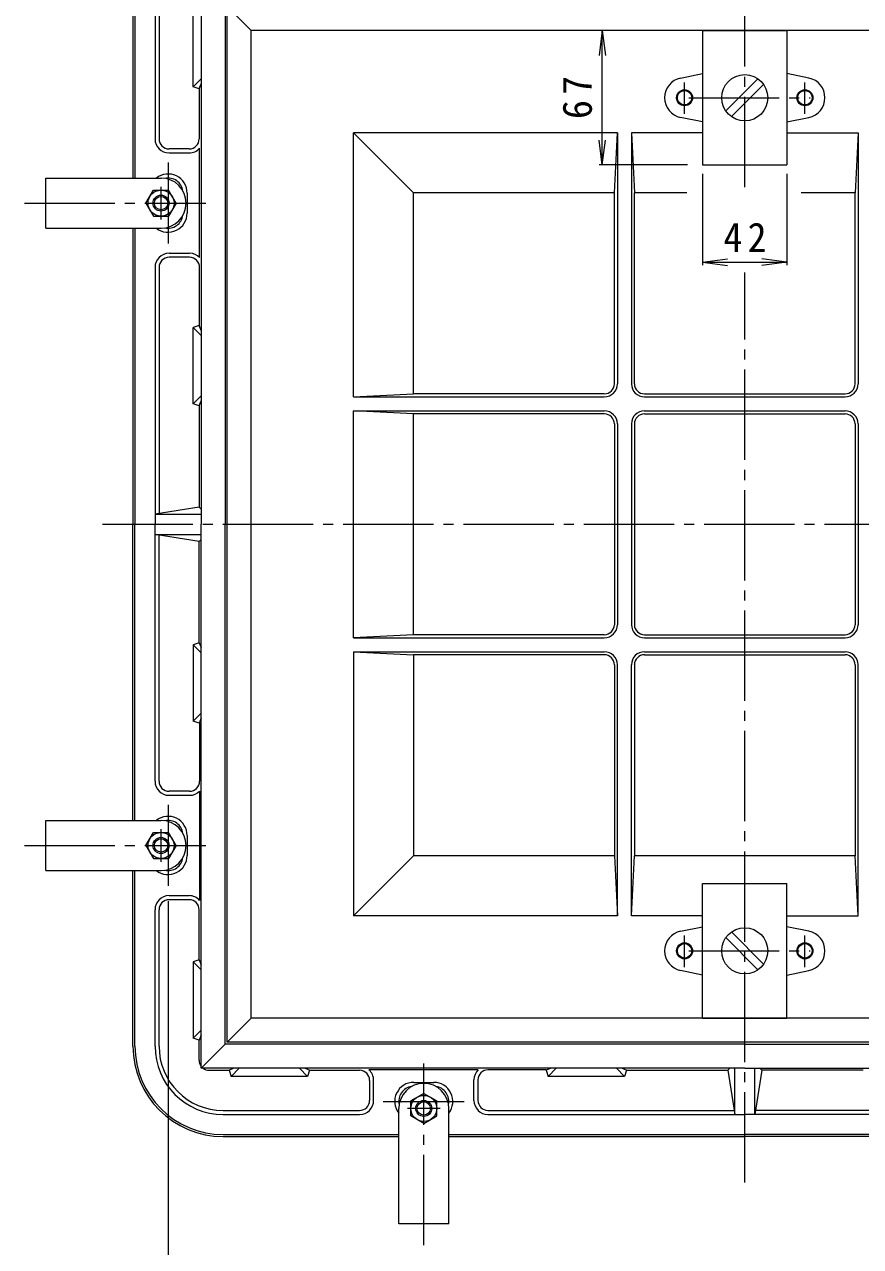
# Model space of a CAD drawing. Units: millimetres, scale not verified. Extents: x -960 to 881, y -690 to 695.
# Drawn here: x -785 to -368, y -384 to 225 of the extents above; entities that cross this region are included whole.
import ezdxf

# ---------------------------------------------------------------- set-up
doc = ezdxf.new("R2010")
doc.units = ezdxf.units.MM
doc.header["$LTSCALE"] = 5
doc.linetypes.add('CHAIN1', pattern=[8, 5, -1, 1, -1])
doc.linetypes.add('CHAIN2', pattern=[12, 9, -1, 1, -1])
for name, color, linetype, lineweight in [('0-0_通り芯', 7, 'CHAIN2', 9), ('0-1_躯体', 2, 'Continuous', 9), ('0-2_仕上', 3, 'Continuous', 9), ('0-3_建具', 4, 'Continuous', 9), ('0-4_その他', 7, 'Continuous', 9), ('0-8', 6, 'Continuous', 9), ('0-9', 4, 'Continuous', 9), ('0-A', 2, 'Continuous', 9)]:
    doc.layers.add(name, color=color, linetype=linetype, lineweight=lineweight)
doc.styles.add('ＭＳ ゴシック', font='')
doc.styles.get('ＭＳ ゴシック').set_extended_font_data('MS Gothic')

msp = doc.modelspace()

# ---------------------------------------------------------------- linework, layer by layer
at = {"layer": '0-0_通り芯'}
for p, q in [((-425.676, 143.668), (-425.676, 307.963)), ((-455.676, 180.135), (-455.676, 195.846)), ((-395.676, 180.135), (-395.676, 195.846)), ((-453.549, 188.176), (-393.102, 188.176)), ((-713.175, 155.894), (-713.175, 115.506)), ((-784.779, 135.676), (-694.285, 135.676)), ((-425.676, -352.258), (-425.676, 101.157)), ((-745.848, -24.324), (-95.386, -24.324)), ((-713.175, -164.106), (-713.175, -204.494)), ((-784.779, -184.324), (-694.285, -184.324)), ((-455.676, -244.865), (-455.676, -229.154)), ((-395.676, -244.865), (-395.676, -229.154)), ((-453.549, -236.824), (-393.102, -236.824)), ((-585.676, -383.427), (-585.676, -292.933)), ((-605.894, -311.824), (-565.506, -311.824))]:
    msp.add_line(p, q, dxfattribs=at)
at = {"layer": '0-1_躯体'}
for p, q in [((-730.675, 235.676), (-730.675, 148.176)), ((-729.676, 235.676), (-729.676, 148.176)), ((-719.675, 235.676), (-719.675, 167.676)), ((-717.675, 235.676), (-717.675, 167.676)), ((-700.684, 193.676), (-700.684, 231.676)), ((-700.684, 193.676), (-696.675, 197.637)), ((-697.676, 192.679), (-696.675, 195.114)), ((-697.676, 192.679), (-700.684, 193.676)), ((-697.676, 192.679), (-697.676, 167.676)), ((-702.675, 162.675), (-712.675, 162.675)), ((-712.675, 160.676), (-702.675, 160.676)), ((-697.45, 108.574), (-697.45, 163.018)), ((-703.676, 140.676), (-703.676, 130.676)), ((-730.675, 123.176), (-730.675, -24.324)), ((-729.676, 123.176), (-729.676, -24.324)), ((-712.675, 110.676), (-702.45, 110.676)), ((-719.675, 103.676), (-719.675, -24.324)), ((-717.675, 103.676), (-717.675, -19.006)), ((-702.45, 108.676), (-712.675, 108.676)), ((-697.45, 74.747), (-697.45, 103.676)), ((-697.676, 74.673), (-700.684, 73.676)), ((-696.675, 69.714), (-700.684, 73.676)), ((-700.684, 35.676), (-700.684, 73.676)), ((-696.675, 72.235), (-697.676, 74.673)), ((-700.684, 35.676), (-696.675, 39.637)), ((-697.676, 34.679), (-696.675, 37.114)), ((-697.676, 34.679), (-700.684, 35.676)), ((-697.676, 34.679), (-697.676, -15.824)), ((-697.676, -15.824), (-719.675, -19.324)), ((-697.676, -15.824), (-696.675, -16.812)), ((-730.675, -171.824), (-730.675, -24.324)), ((-729.676, -171.824), (-729.676, -24.324)), ((-719.675, -19.324), (-696.675, -19.324)), ((-719.675, -152.324), (-719.675, -24.324)), ((-697.676, -32.824), (-719.675, -29.324)), ((-719.675, -29.324), (-696.675, -29.324)), ((-717.675, -152.324), (-717.675, -29.642)), ((-697.676, -32.824), (-696.675, -31.836)), ((-697.676, -83.327), (-697.676, -32.824)), ((-697.676, -83.327), (-700.684, -84.324)), ((-700.684, -84.324), (-696.675, -88.286)), ((-700.684, -84.324), (-700.684, -122.324)), ((-697.676, -83.327), (-696.675, -85.763)), ((-696.675, -118.363), (-700.684, -122.324)), ((-696.675, -120.883), (-697.676, -123.321)), ((-697.676, -123.321), (-700.684, -122.324)), ((-697.45, -123.396), (-697.45, -152.324)), ((-702.45, -157.324), (-712.675, -157.324)), ((-697.45, -157.223), (-697.45, -211.667)), ((-712.675, -159.324), (-702.45, -159.324)), ((-703.676, -179.324), (-703.676, -189.324)), ((-730.675, -284.324), (-730.675, -196.824)), ((-729.676, -284.324), (-729.676, -196.824)), ((-712.675, -209.324), (-702.675, -209.324)), ((-702.675, -211.324), (-712.675, -211.324)), ((-719.675, -284.324), (-719.675, -216.324)), ((-717.675, -284.324), (-717.675, -216.324)), ((-697.676, -241.327), (-697.676, -216.324)), ((-697.676, -241.327), (-700.684, -242.324)), ((-700.684, -242.324), (-696.675, -246.286)), ((-700.684, -242.324), (-700.684, -280.324)), ((-697.676, -241.327), (-696.675, -243.763)), ((-696.675, -276.363), (-700.684, -280.324)), ((-696.675, -278.883), (-697.676, -281.322)), ((-697.676, -281.322), (-700.684, -280.324)), ((-697.676, -291.324), (-697.676, -281.322)), ((-692.676, -296.324), (-682.673, -296.324)), ((-680.235, -295.324), (-682.673, -296.324)), ((-682.673, -296.324), (-681.675, -299.333)), ((-677.714, -295.324), (-681.675, -299.333)), ((-643.676, -299.333), (-647.637, -295.324)), ((-642.679, -296.324), (-645.114, -295.324)), ((-642.679, -296.324), (-643.676, -299.333)), ((-642.679, -296.324), (-617.675, -296.324)), ((-558.574, -296.099), (-613.018, -296.099)), ((-524.748, -296.099), (-553.675, -296.099)), ((-522.235, -295.324), (-524.673, -296.324)), ((-524.673, -296.324), (-523.675, -299.333)), ((-519.714, -295.324), (-523.675, -299.333)), ((-485.676, -299.333), (-489.637, -295.324)), ((-484.678, -296.324), (-487.114, -295.324)), ((-484.678, -296.324), (-485.676, -299.333)), ((-484.678, -296.324), (-434.176, -296.324)), ((-434.176, -296.324), (-433.187, -295.324)), ((-434.176, -296.324), (-430.676, -318.324)), ((-430.676, -318.324), (-430.676, -295.324)), ((-420.676, -318.324), (-420.676, -295.324)), ((-417.176, -296.324), (-420.676, -318.324)), ((-417.176, -296.324), (-418.164, -295.324)), ((-366.673, -296.324), (-417.176, -296.324)), ((-643.676, -299.333), (-681.675, -299.333)), ((-612.675, -301.324), (-612.675, -311.324)), ((-610.675, -311.324), (-610.675, -301.324)), ((-590.676, -302.324), (-580.676, -302.324)), ((-560.676, -311.324), (-560.676, -301.099)), ((-558.675, -301.099), (-558.675, -311.324)), ((-485.676, -299.333), (-523.675, -299.333)), ((-685.675, -316.324), (-617.675, -316.324)), ((-553.675, -316.324), (-430.994, -316.324)), ((-297.676, -316.324), (-420.357, -316.324)), ((-685.676, -318.324), (-617.675, -318.324)), ((-553.675, -318.324), (-425.676, -318.324)), ((-297.676, -318.324), (-425.676, -318.324)), ((-685.675, -328.324), (-598.176, -328.324)), ((-573.176, -328.324), (-425.676, -328.324)), ((-278.176, -328.324), (-425.676, -328.324)), ((-685.676, -329.324), (-598.176, -329.324)), ((-573.176, -329.324), (-425.676, -329.324)), ((-278.176, -329.324), (-425.676, -329.324))]:
    msp.add_line(p, q, dxfattribs=at)
for centre, radius, start, end in [((-712.675, 167.676), 7, 180, 270), ((-712.675, 167.676), 5, 180, 270), ((-702.675, 167.676), 5, 270, 0), ((-702.675, 167.676), 7, 270, 318.29071), ((-713.175, 140.676), 9.5, 0, 127.86557), ((-713.175, 140.676), 7.5, 8.2813, 101.7379), ((-713.175, 130.676), 9.5, 232.13605, 0), ((-713.175, 130.676), 7.5, 258.2621, 351.7187), ((-712.675, 103.676), 7, 90, 180), ((-702.45, 103.676), 7, 44.41441, 90), ((-712.675, 103.676), 5, 90, 180), ((-702.45, 103.676), 5, 0, 90), ((-712.675, -152.324), 7, 180, 270), ((-712.675, -152.324), 5, 180, 270), ((-702.45, -152.324), 5, 270, 0), ((-702.45, -152.324), 7, 270, 315.58559), ((-713.175, -179.324), 9.5, 0, 127.86557), ((-713.175, -179.324), 7.5, 8.2813, 101.7379), ((-713.175, -189.324), 9.5, 232.13605, 0), ((-713.175, -189.324), 7.5, 258.2621, 351.7187), ((-712.675, -216.324), 7, 90, 180), ((-712.675, -216.324), 5, 90, 180), ((-702.675, -216.324), 7, 41.70929, 90), ((-702.675, -216.324), 5, 0, 90), ((-685.676, -284.324), 45, 180, 270), ((-685.675, -284.324), 44, 180, 270), ((-685.676, -284.324), 34, 180, 270), ((-685.675, -284.324), 32, 180, 270), ((-692.676, -291.324), 5, 180, 216.86945), ((-692.676, -291.324), 5, 233.13039, 270), ((-617.675, -301.324), 5, 0, 90), ((-617.675, -301.324), 7, 0, 48.29071), ((-553.675, -301.099), 7, 134.41441, 180), ((-553.675, -301.099), 5, 90, 180), ((-590.676, -311.824), 9.5, 90, 217.86557), ((-590.676, -311.824), 7.5, 98.2813, 191.7379), ((-580.676, -311.824), 9.5, 322.13605, 90), ((-580.676, -311.824), 7.5, 348.2621, 81.7187), ((-617.675, -311.324), 5, 270, 0), ((-617.675, -311.324), 7, 270, 0), ((-553.675, -311.324), 7, 180, 270), ((-553.675, -311.324), 5, 180, 270)]:
    msp.add_arc(centre, radius, start, end, dxfattribs=at)
at = {"layer": '0-2_仕上'}
for p, q in [((-489.176, 170.676), (-620.676, 170.676)), ((-620.676, 39.176), (-620.676, 170.676)), ((-620.676, 170.676), (-590.819, 140.819)), ((-490.675, 140.819), (-489.176, 170.676)), ((-489.176, 170.676), (-489.176, 45.676)), ((-482.176, 170.676), (-480.676, 140.819)), ((-482.176, 170.676), (-482.176, 45.676)), ((-446.676, 170.676), (-482.176, 170.676)), ((-404.675, 170.676), (-369.176, 170.676)), ((-369.176, 170.676), (-370.676, 140.819)), ((-369.176, 170.676), (-369.176, 45.676)), ((-590.819, 40.676), (-590.819, 140.819)), ((-490.675, 140.819), (-590.819, 140.819)), ((-490.675, 45.676), (-490.675, 140.819)), ((-480.676, 45.676), (-480.676, 140.819)), ((-454.609, 140.819), (-480.676, 140.819)), ((-370.676, 140.819), (-397.49, 140.819)), ((-370.676, 45.676), (-370.676, 140.819)), ((-620.676, 39.176), (-590.819, 40.676)), ((-620.676, 39.176), (-495.676, 39.176)), ((-495.676, 40.676), (-590.819, 40.676)), ((-475.676, 40.676), (-375.676, 40.676)), ((-475.676, 39.176), (-375.676, 39.176)), ((-590.819, 30.676), (-620.676, 32.176)), ((-620.676, 32.176), (-495.676, 32.176)), ((-620.676, -80.824), (-620.676, 32.176)), ((-495.676, 30.676), (-590.819, 30.676)), ((-590.819, -79.324), (-590.819, 30.676)), ((-475.676, 32.176), (-375.676, 32.176)), ((-475.676, 30.676), (-375.676, 30.676)), ((-490.675, 25.676), (-490.675, -74.324)), ((-489.176, 25.676), (-489.176, -74.324)), ((-482.176, 25.676), (-482.176, -74.324)), ((-480.676, 25.676), (-480.676, -74.324)), ((-370.676, 25.676), (-370.676, -74.324)), ((-369.176, 25.676), (-369.176, -74.324)), ((-590.819, -79.324), (-620.676, -80.824)), ((-620.676, -80.824), (-495.676, -80.824)), ((-495.676, -79.324), (-590.819, -79.324)), ((-475.676, -79.324), (-375.676, -79.324)), ((-475.676, -80.824), (-375.676, -80.824)), ((-620.676, -87.824), (-590.819, -89.324)), ((-620.676, -87.824), (-620.676, -219.324)), ((-620.676, -87.824), (-495.676, -87.824)), ((-590.819, -89.324), (-590.819, -189.468)), ((-495.676, -89.324), (-590.819, -89.324)), ((-475.676, -87.824), (-375.676, -87.824)), ((-475.676, -89.324), (-375.676, -89.324)), ((-490.675, -94.324), (-490.675, -189.468)), ((-489.176, -219.324), (-489.176, -94.324)), ((-482.176, -219.324), (-482.176, -94.324)), ((-480.676, -94.324), (-480.676, -189.468)), ((-370.676, -94.324), (-370.676, -189.468)), ((-369.176, -219.324), (-369.176, -94.324)), ((-620.676, -219.324), (-590.819, -189.468)), ((-490.675, -189.468), (-590.819, -189.468)), ((-490.675, -189.468), (-489.176, -219.324)), ((-482.176, -219.324), (-480.676, -189.468)), ((-370.676, -189.468), (-480.676, -189.468)), ((-369.176, -219.324), (-370.676, -189.468)), ((-489.176, -219.324), (-620.676, -219.324)), ((-446.676, -219.324), (-482.176, -219.324)), ((-404.675, -219.324), (-369.176, -219.324))]:
    msp.add_line(p, q, dxfattribs=at)
for centre, radius, start, end in [((-495.676, 45.676), 5, 270, 0), ((-495.676, 45.676), 6.5, 270, 0), ((-475.676, 45.676), 6.5, 180, 270), ((-475.676, 45.676), 5, 180, 270), ((-375.676, 45.676), 5, 270, 0), ((-375.676, 45.676), 6.5, 270, 0), ((-495.676, 25.676), 6.5, 0, 90), ((-495.676, 25.676), 5, 0, 90), ((-475.676, 25.676), 6.5, 90, 180), ((-475.676, 25.676), 5, 90, 180), ((-375.676, 25.676), 6.5, 0, 90), ((-375.676, 25.676), 5, 0, 90), ((-495.676, -74.324), 5, 270, 0), ((-495.676, -74.324), 6.5, 270, 0), ((-475.676, -74.324), 6.5, 180, 270), ((-475.676, -74.324), 5, 180, 270), ((-375.676, -74.324), 5, 270, 0), ((-375.676, -74.324), 6.5, 270, 0), ((-495.676, -94.324), 6.5, 0, 90), ((-495.676, -94.324), 5, 0, 90), ((-475.676, -94.324), 6.5, 90, 180), ((-475.676, -94.324), 5, 90, 180), ((-375.676, -94.324), 6.5, 0, 90), ((-375.676, -94.324), 5, 0, 90)]:
    msp.add_arc(centre, radius, start, end, dxfattribs=at)
at = {"layer": '0-3_建具'}
for p, q in [((-774.175, 148.176), (-716.675, 148.176)), ((-774.175, 123.176), (-774.175, 148.176)), ((-774.175, 123.176), (-716.675, 123.176)), ((-774.175, -171.824), (-716.675, -171.824)), ((-774.175, -196.824), (-774.175, -171.824)), ((-774.175, -196.824), (-716.675, -196.824)), ((-598.176, -372.824), (-598.176, -315.324)), ((-573.176, -372.824), (-573.176, -315.324)), ((-573.176, -372.824), (-598.176, -372.824))]:
    msp.add_line(p, q, dxfattribs=at)
for centre, start, end in [((-716.675, 135.676), 270, 90), ((-716.675, -184.324), 270, 90), ((-585.676, -315.324), 0, 180)]:
    msp.add_arc(centre, 12.5, start, end, dxfattribs=at)
at = {"layer": '0-4_その他'}
for p, q in [((-496.676, 221.676), (-498.307, 209.283)), ((-496.676, 221.676), (-495.044, 209.283)), ((-496.676, 154.676), (-496.676, 221.676)), ((-496.676, 154.676), (-498.307, 167.069)), ((-496.676, 154.676), (-495.044, 167.069)), ((-454.176, 154.676), (-498.176, 154.676)), ((-446.676, 150.306), (-446.676, 104.806)), ((-404.675, 150.306), (-404.675, 104.806)), ((-446.676, 106.306), (-434.283, 107.937)), ((-446.676, 106.306), (-404.675, 106.306)), ((-446.676, 106.306), (-434.283, 104.674)), ((-404.675, 106.306), (-417.069, 107.937)), ((-404.675, 106.306), (-417.069, 104.674)), ((-713.175, -211.994), (-713.175, -482.432))]:
    msp.add_line(p, q, dxfattribs=at)
at = {"layer": '0-8'}
for p, q in [((-446.676, 221.676), (-404.676, 221.676)), ((-404.676, 221.676), (-404.676, 154.675)), ((-457.675, 197.974), (-446.675, 200.219)), ((-435.098, 181.582), (-419.082, 197.598)), ((-393.676, 197.974), (-404.676, 200.219)), ((-432.269, 178.754), (-416.254, 194.769)), ((-446.675, 176.132), (-457.675, 178.378)), ((-404.676, 176.132), (-393.676, 178.378)), ((-404.676, -270.324), (-404.676, -203.324)), ((-457.675, -227.026), (-446.675, -224.781)), ((-393.676, -227.026), (-404.676, -224.781)), ((-435.098, -230.231), (-419.082, -246.246)), ((-432.269, -227.402), (-416.254, -243.418)), ((-446.675, -248.868), (-457.675, -246.622)), ((-404.676, -248.868), (-393.676, -246.622)), ((-446.676, -270.324), (-404.676, -270.324))]:
    msp.add_line(p, q, dxfattribs=at)
for points in [[(-446.676, 221.676), (-446.676, 154.675), (-404.676, 154.675)], [(-446.676, -270.324), (-446.676, -203.324), (-404.676, -203.324)]]:
    msp.add_lwpolyline(points, dxfattribs=at)
for centre, radius in [((-425.676, 188.176), 11.5), ((-455.676, 188.176), 4), ((-455.676, 188.176), 3.594), ((-395.676, 188.176), 4), ((-395.676, 188.176), 3.594), ((-425.676, -236.824), 11.5), ((-455.676, -236.824), 4), ((-455.676, -236.824), 3.594), ((-395.676, -236.824), 4), ((-395.676, -236.824), 3.594)]:
    msp.add_circle(centre, radius, dxfattribs=at)
for centre, start, end in [((-455.676, 188.176), 101.53717, 258.46283), ((-395.676, 188.176), 281.53674, 78.46329), ((-455.676, -236.824), 101.53717, 258.46283), ((-395.676, -236.824), 281.53674, 78.46329)]:
    msp.add_arc(centre, 10, start, end, dxfattribs=at)
at = {"layer": '0-9'}
for p, q in [((-684.675, 234.676), (-684.675, -24.324)), ((-671.676, 221.676), (-683.676, 233.676)), ((-683.676, -282.324), (-683.676, 233.676)), ((-671.676, -270.324), (-671.676, 221.676)), ((-179.676, 221.676), (-671.676, 221.676)), ((-696.675, -295.324), (-696.675, -24.324)), ((-684.675, -283.324), (-684.675, -24.324)), ((-671.676, -270.324), (-683.676, -282.324)), ((-179.676, -270.324), (-671.676, -270.324)), ((-684.675, -283.324), (-696.675, -295.324)), ((-425.676, -283.324), (-684.675, -283.324)), ((-167.676, -282.324), (-683.676, -282.324)), ((-425.676, -295.324), (-696.675, -295.324)), ((-425.676, -295.324), (-154.676, -295.324))]:
    msp.add_line(p, q, dxfattribs=at)
for points in [[(-425.676, 246.676), (-696.675, 246.676), (-696.675, -24.324)], [(-425.676, -283.324), (-166.676, -283.324), (-154.676, -295.324)]]:
    msp.add_lwpolyline(points, dxfattribs=at)
at = {"layer": '0-A'}
for p, q in [((-724.175, 135.676), (-720.422, 142.176)), ((-720.422, 142.176), (-712.928, 142.176)), ((-709.175, 135.676), (-712.928, 142.176)), ((-709.175, 135.676), (-712.928, 129.176)), ((-724.175, -184.324), (-720.422, -177.824)), ((-720.422, -177.824), (-712.928, -177.824)), ((-709.175, -184.324), (-712.928, -177.824)), ((-709.175, -184.324), (-712.928, -190.824)), ((-585.676, -307.824), (-592.176, -311.577)), ((-585.676, -307.824), (-579.175, -311.577)), ((-592.176, -319.071), (-592.176, -311.577)), ((-585.676, -322.824), (-592.176, -319.071))]:
    msp.add_line(p, q, dxfattribs=at)
at = {"layer": '0-A', "linetype": 'CHAIN1'}
for p, q in [((-716.675, 127.463), (-716.675, 143.778)), ((-716.675, -192.537), (-716.675, -176.222)), ((-577.463, -315.324), (-593.778, -315.324))]:
    msp.add_line(p, q, dxfattribs=at)
at = {"layer": '0-A'}
for points in [[(-724.175, 135.676), (-720.422, 129.176), (-712.928, 129.176)], [(-724.175, -184.324), (-720.422, -190.824), (-712.928, -190.824)], [(-585.676, -322.824), (-579.175, -319.071), (-579.175, -311.577)]]:
    msp.add_lwpolyline(points, dxfattribs=at)
for centre, radius in [((-716.669, 135.676), 6.5), ((-716.675, 135.676), 4), ((-716.675, 135.676), 3.324), ((-716.669, -184.324), 6.5), ((-716.675, -184.324), 4), ((-716.675, -184.324), 3.324), ((-585.676, -315.318), 6.5), ((-585.676, -315.324), 4), ((-585.676, -315.324), 3.324)]:
    msp.add_circle(centre, radius, dxfattribs=at)

# ---------------------------------------------------------------- texts
at = {"layer": '0-4_その他', "color": 2, "insert": (-501.676, 177.551), "char_height": 14.66, "attachment_point": 7, "rotation": 90, "style": 'ＭＳ ゴシック'}
msp.add_mtext('\\T1.27;\\W0.95;67', dxfattribs=at)
at = {"layer": '0-4_その他', "color": 2, "insert": (-436.301, 111.306), "char_height": 14.66, "attachment_point": 7, "style": 'ＭＳ ゴシック'}
msp.add_mtext('\\T1.27;\\W0.95;42', dxfattribs=at)

doc.saveas('drawing.dxf')
